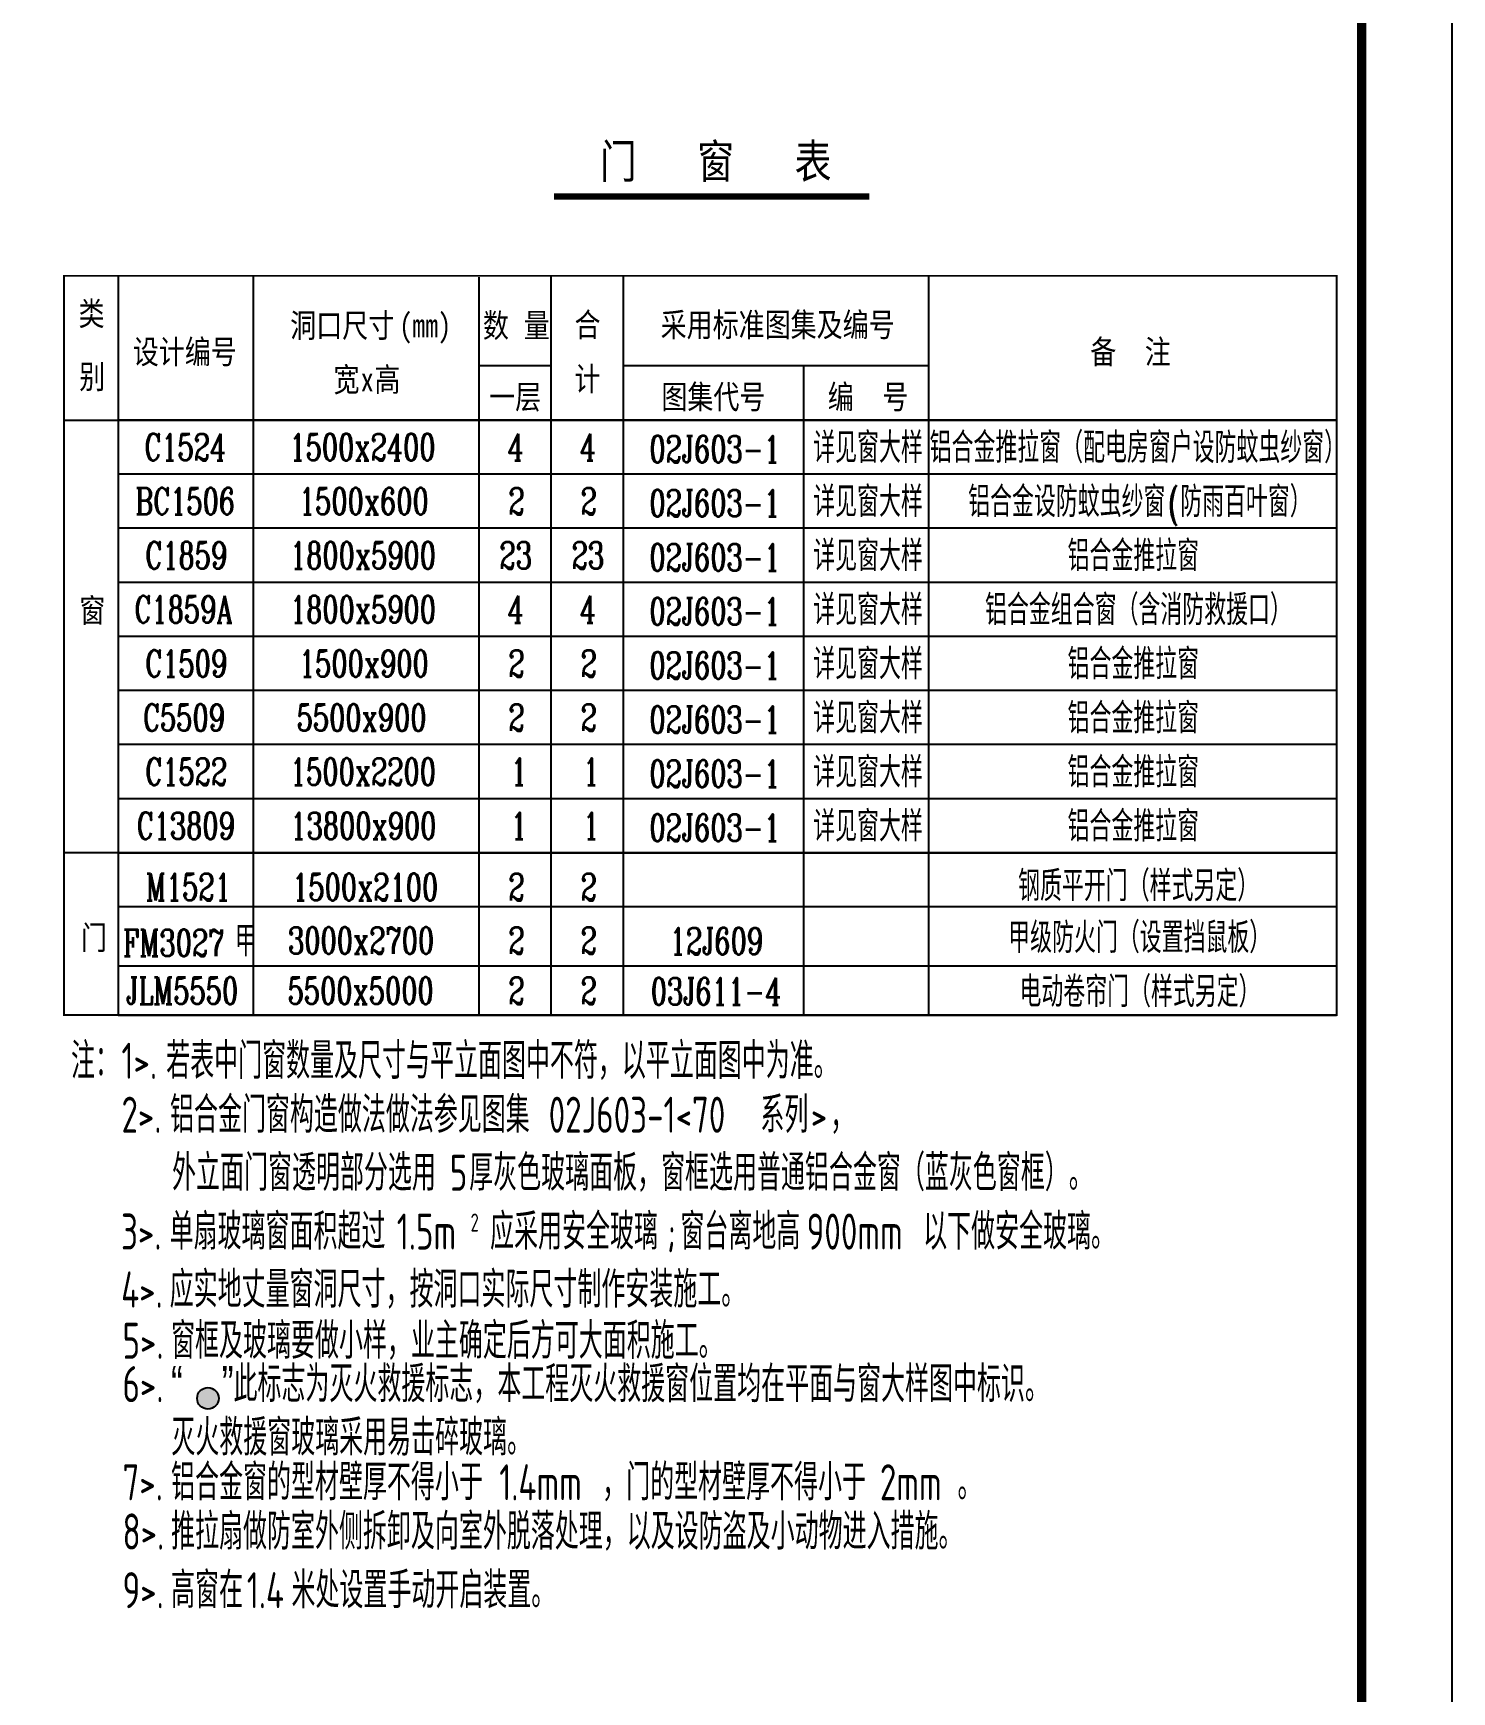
# Model space of a CAD drawing. Header units: millimetres. Extents: x 4279522 to 4437387, y 18981343 to 19528009.
# Drawn here: x 4410510 to 4434112, y 19011713 to 19039309 of the extents above; entities that cross this region are included whole.
import ezdxf

# ---------------------------------------------------------------- set-up
doc = ezdxf.new("R2010")
doc.units = ezdxf.units.MM
doc.header["$LTSCALE"] = 1000
doc.header["$MEASUREMENT"] = 0
for name, color, linetype in [('PUB_DIM', 161, 'Continuous'), ('PUB_TEXT', 7, 'Continuous'), ('TK', 4, 'Continuous')]:
    doc.layers.add(name, color=color, linetype=linetype)
doc.styles.add('_TCH_LABEL', font='COMPLEX', dxfattribs={"bigfont": 'GBCBIG'})
doc.styles.add('YAYA', font='', dxfattribs={"width": 0.8, "height": 1})
doc.styles.add('设计说明', font='tssdeng.shx', dxfattribs={"width": 0.7, "bigfont": 'tssdchn.shx'})
doc.styles.add('黑体', font='simhei.ttf', dxfattribs={"width": 0.8})
doc.styles.get('YAYA').set_extended_font_data('SimSun')

# ---------------------------------------------------------------- blocks, each defined once
blk = doc.blocks.new('GeYuanFrame_37412804', base_point=(18.76, 4.34))
at = {"layer": 'TK'}
blk.add_line((43.76, 414.34), (676.76, 414.34), dxfattribs=at)
blk.add_lwpolyline([(18.76, 424.34), (686.76, 424.34), (686.76, 4.34), (18.76, 4.34), (18.76, 424.34)], dxfattribs=at)
at = {"layer": 'TK', "const_width": 1}
blk.add_lwpolyline([(676.76, 414.34), (43.76, 414.34), (43.76, 14.34), (676.76, 14.34)], close=True, dxfattribs=at)

msp = doc.modelspace()

# ---------------------------------------------------------------- hatches: boundary and pattern name
h = msp.add_hatch(color=1)
edge = h.paths.add_edge_path()
edge.add_arc((4413418.1, 19016595.8), 180, 0, 360)

# ---------------------------------------------------------------- linework, layer by layer
for p, q in [((4414173.8, 19022973.6), (4414173.8, 19035272.4)), ((4419123.8, 19033772.4), (4417923.8, 19033772.4)), ((4425407.8, 19033772.4), (4420323.8, 19033772.4)), ((4432195.4, 19032872.4), (4411923.8, 19032872.4)), ((4432195.4, 19031972.4), (4411923.8, 19031972.4)), ((4432195.4, 19031072.4), (4411923.8, 19031072.4)), ((4432195.4, 19030172.4), (4411923.8, 19030172.4)), ((4432195.4, 19029272.4), (4411923.8, 19029272.4)), ((4432195.4, 19028372.4), (4411923.8, 19028372.4)), ((4432195.4, 19027472.4), (4411923.8, 19027472.4)), ((4432195.4, 19026572.4), (4411923.8, 19026572.4)), ((4432195.4, 19025672.4), (4411023.8, 19025672.4)), ((4432195.4, 19024772.4), (4411923.8, 19024772.4)), ((4432195.4, 19023784.6), (4411923.8, 19023784.6))]:
    msp.add_line(p, q)
at = {"color": 0}
msp.add_circle((4413418.1, 19016595.8), 180, dxfattribs=at)
at = {"layer": 'PUB_DIM', "const_width": 105}
msp.add_lwpolyline([(4419173.7, 19036590.5), (4424423.7, 19036590.5)], dxfattribs=at)
at = {"layer": 'PUB_TEXT'}
for p, q in [((4411923.8, 19035272.4), (4411923.8, 19022973.6)), ((4417923.8, 19035250), (4417923.8, 19022973.6)), ((4419123.8, 19035264.8), (4419123.8, 19022973.6)), ((4420323.8, 19035272.4), (4420323.8, 19022973.6)), ((4425407.8, 19035272.4), (4425407.8, 19022973.6)), ((4423323.8, 19033772.4), (4423323.8, 19022973.6)), ((4411023.8, 19032872.4), (4432195.4, 19032872.4)), ((4411923.8, 19025672.4), (4432195.4, 19025672.4)), ((4411923.8, 19022973.6), (4432195.4, 19022973.6))]:
    msp.add_line(p, q, dxfattribs=at)
at = {"layer": 'PUB_TEXT', "const_width": 30}
msp.add_lwpolyline([(4432195.4, 19022973.6), (4432195.4, 19035272.4), (4411023.8, 19035272.4), (4411023.8, 19022973.6)], close=True, dxfattribs=at)

# ---------------------------------------------------------------- block references
at = {"xscale": 150, "yscale": 150, "zscale": 150, "rotation": 270}
msp.add_blockref('GeYuanFrame_37412804', (4371112, 19099320.3), dxfattribs=at)

# ---------------------------------------------------------------- texts
at = {"layer": 'PUB_TEXT', "color": 4, "style": '黑体', "width": 0.8}
for s, p in [('门', (4419937, 19036896.6)), ('窗', (4421557.3, 19036896.6)), ('表', (4423177.5, 19036896.6))]:
    msp.add_text(s, height=563.3, dxfattribs=at).set_placement(p)
at = {"layer": 'PUB_TEXT'}
for s, height, style, width, p in [('类', 396.5, 'YAYA', 0.8, (4411265.5, 19034446.2)), ('洞口尺寸', 396.52, 'YAYA', 0.8, (4414786.1, 19034248.7)), ('(mm)', 396.52, 'YAYA', 0.8, (4416600.8, 19034248.7)), ('数', 396.5, 'YAYA', 0.8, (4417992, 19034248.7)), ('量', 396.5, 'YAYA', 0.8, (4418672.5, 19034248.7)), ('合', 396.5, 'YAYA', 0.8, (4419516.4, 19034259.9)), ('采用标准图集及编号', 396.52, 'YAYA', 0.8, (4420949.1, 19034259.9)), ('设计编号', 396.52, 'YAYA', 0.8, (4412168, 19033809.9)), ('备', 396.5, 'YAYA', 0.8, (4428097, 19033809.9)), ('注', 396.5, 'YAYA', 0.8, (4429004.3, 19033809.9)), ('别', 396.5, 'YAYA', 0.8, (4411277.1, 19033396.2)), ('宽', 396.5, 'YAYA', 0.8, (4415506.5, 19033348.7)), ('高', 396.5, 'YAYA', 0.8, (4416187, 19033348.7)), ('计', 396.5, 'YAYA', 0.8, (4419515.5, 19033359.9)), ('x', 396.5, 'YAYA', 0.8, (4415960.2, 19033348.7)), ('一层', 396.52, 'YAYA', 0.8, (4418095.8, 19033059.9)), ('图集代号', 396.52, 'YAYA', 0.8, (4420961.6, 19033059.9)), ('编', 396.5, 'YAYA', 0.8, (4423729.9, 19033059.9)), ('号', 396.5, 'YAYA', 0.8, (4424637.3, 19033059.9)), ('C1524', 446.25, '_TCH_LABEL', 0.705882, (4412358.8, 19032199.3)), ('1500x2400', 446.25, '_TCH_LABEL', 0.705882, (4414773.8, 19032199.3)), ('4', 446.2, '_TCH_LABEL', 0.705882, (4418403.8, 19032199.3)), ('4', 446.2, '_TCH_LABEL', 0.705882, (4419603.8, 19032199.3)), ('02J603-1', 446.25, '_TCH_LABEL', 0.705882, (4420762.7, 19032166.4)), ('(', 446.2, '_TCH_LABEL', 0.705882, (4429383.2, 19031259.9)), ('BC1506', 446.25, '_TCH_LABEL', 0.705882, (4412208.8, 19031299.3)), ('1500x600', 446.25, '_TCH_LABEL', 0.705882, (4414931.3, 19031299.3)), ('2', 446.2, '_TCH_LABEL', 0.705882, (4418418.8, 19031299.3)), ('2', 446.2, '_TCH_LABEL', 0.705882, (4419618.8, 19031299.3)), ('02J603-1', 446.25, '_TCH_LABEL', 0.705882, (4420762.7, 19031266.4)), ('C1859', 446.25, '_TCH_LABEL', 0.705882, (4412373.8, 19030399.3)), ('1800x5900', 446.25, '_TCH_LABEL', 0.705882, (4414781.3, 19030399.3)), ('23', 446.25, '_TCH_LABEL', 0.705882, (4418268.8, 19030399.3)), ('23', 446.25, '_TCH_LABEL', 0.705882, (4419468.8, 19030399.3)), ('02J603-1', 446.25, '_TCH_LABEL', 0.705882, (4420762.7, 19030366.4)), ('窗', 396.5, 'YAYA', 0.8, (4411278.8, 19029506.8)), ('C1859A', 446.25, '_TCH_LABEL', 0.705882, (4412193.8, 19029499.3)), ('1800x5900', 446.25, '_TCH_LABEL', 0.705882, (4414781.3, 19029499.3)), ('4', 446.2, '_TCH_LABEL', 0.705882, (4418403.8, 19029499.3)), ('4', 446.2, '_TCH_LABEL', 0.705882, (4419603.8, 19029499.3)), ('02J603-1', 446.25, '_TCH_LABEL', 0.705882, (4420762.7, 19029466.4)), ('C1509', 446.25, '_TCH_LABEL', 0.705882, (4412373.8, 19028599.3)), ('1500x900', 446.25, '_TCH_LABEL', 0.705882, (4414931.3, 19028599.3)), ('2', 446.2, '_TCH_LABEL', 0.705882, (4418418.8, 19028599.9)), ('2', 446.2, '_TCH_LABEL', 0.705882, (4419618.8, 19028599.9)), ('02J603-1', 446.25, '_TCH_LABEL', 0.705882, (4420762.7, 19028566.4)), ('C5509', 446.25, '_TCH_LABEL', 0.705882, (4412336.3, 19027699.3)), ('5500x900', 446.25, '_TCH_LABEL', 0.705882, (4414893.8, 19027699.3)), ('2', 446.2, '_TCH_LABEL', 0.705882, (4418418.8, 19027699.9)), ('2', 446.2, '_TCH_LABEL', 0.705882, (4419618.8, 19027699.9)), ('02J603-1', 446.25, '_TCH_LABEL', 0.705882, (4420762.7, 19027666.4)), ('C1522', 446.25, '_TCH_LABEL', 0.705882, (4412373.8, 19026799.3)), ('1500x2200', 446.25, '_TCH_LABEL', 0.705882, (4414781.3, 19026799.3)), ('1', 446.2, '_TCH_LABEL', 0.705882, (4418456.3, 19026799.3)), ('1', 446.2, '_TCH_LABEL', 0.705882, (4419656.3, 19026799.3)), ('02J603-1', 446.25, '_TCH_LABEL', 0.705882, (4420762.7, 19026766.4)), ('C13809', 446.25, '_TCH_LABEL', 0.705882, (4412231.3, 19025899.3)), ('13800x900', 446.25, '_TCH_LABEL', 0.705882, (4414788.8, 19025899.3)), ('1', 446.2, '_TCH_LABEL', 0.705882, (4418456.3, 19025899.3)), ('1', 446.2, '_TCH_LABEL', 0.705882, (4419656.3, 19025899.3)), ('02J603-1', 446.25, '_TCH_LABEL', 0.705882, (4420762.7, 19025866.4)), ('M1521', 446.25, '_TCH_LABEL', 0.705882, (4412381.3, 19024879.5)), ('1500x2100', 446.25, '_TCH_LABEL', 0.705882, (4414818.8, 19024879.5)), ('2', 446.2, '_TCH_LABEL', 0.705882, (4418418.8, 19024879.5)), ('2', 446.2, '_TCH_LABEL', 0.705882, (4419618.8, 19024879.5)), ('门', 396.5, 'YAYA', 0.8, (4411307.2, 19024062.8)), ('FM3027', 446.25, '_TCH_LABEL', 0.705882, (4412004.3, 19023950.8)), ('3000x2700', 446.25, '_TCH_LABEL', 0.705882, (4414751.3, 19023990.1)), ('2', 446.2, '_TCH_LABEL', 0.705882, (4418418.8, 19023990.1)), ('2', 446.2, '_TCH_LABEL', 0.705882, (4419618.8, 19023990.1)), ('12J609', 446.25, '_TCH_LABEL', 0.705882, (4421100.2, 19023980.1)), ('JLM5550', 446.25, '_TCH_LABEL', 0.705882, (4412058.8, 19023154.5)), ('5500x5000', 446.25, '_TCH_LABEL', 0.705882, (4414743.8, 19023154.5)), ('2', 446.2, '_TCH_LABEL', 0.705882, (4418418.8, 19023154.5)), ('2', 446.2, '_TCH_LABEL', 0.705882, (4419618.8, 19023154.5)), ('03J611-4', 446.25, '_TCH_LABEL', 0.705882, (4420785.2, 19023144.4)), ('注：', 600, '设计说明', 0.7, (4411140.1, 19021911)), ('1>.', 600, '设计说明', 0.7, (4411980.1, 19021911)), ('若表中门窗数量及尺寸与平立面图中不符，以平立面图中为准。', 600, '设计说明', 0.7, (4412723.2, 19021911)), ('2>.', 600, '设计说明', 0.7, (4411979.3, 19021014.1)), ('铝合金门窗构造做法做法参见图集', 600, '设计说明', 0.7, (4412787, 19021014.1)), ('02J603-1<70', 600, '设计说明', 0.7, (4419087, 19021014.1)), ('系列', 600, '设计说明', 0.7, (4422608.6, 19021014.1)), ('>', 600, '设计说明', 0.7, (4423448.6, 19021014.1)), ('，', 600, '设计说明', 0.7, (4423771.6, 19021014.1)), ('外立面门窗透明部分选用', 600, '设计说明', 0.7, (4412821.3, 19020049.2)), ('5', 600, '设计说明', 0.7, (4417441.3, 19020049.2)), ('厚灰色玻璃面板，窗框选用普通铝合金窗（蓝灰色窗框）。', 600, '设计说明', 0.7, (4417764.4, 19020049.2)), ('3>.', 600, '设计说明', 0.7, (4411971.9, 19019070.5)), ('单扇玻璃窗面积超过', 600, '设计说明', 0.7, (4412779.6, 19019070.5)), ('1.5m', 600, '设计说明', 0.7, (4416559.6, 19019070.5)), ('2', 300, '设计说明', 0.7, (4417787.3, 19019370.5)), ('应采用安全玻璃', 600, '设计说明', 0.7, (4418112, 19019070.5)), ('窗台离地高', 600, '设计说明', 0.7, (4421278.1, 19019070.5)), ('900mm', 600, '设计说明', 0.7, (4423378.1, 19019070.5)), ('以下做安全玻璃。', 600, '设计说明', 0.7, (4425316.6, 19019070.5)), (';', 600, '设计说明', 0.7, (4421052, 19019070.5)), ('4>.', 600, '设计说明', 0.7, (4411973.6, 19018105.6)), ('应实地丈量窗洞尺寸，按洞口实际尺寸制作安装施工。', 600, '设计说明', 0.7, (4412781.3, 19018105.6)), ('5>.', 600, '设计说明', 0.7, (4411996.7, 19017253.6)), ('窗框及玻璃要做小样，业主确定后方可大面积施工。', 600, '设计说明', 0.7, (4412804.4, 19017253.6)), ('”此标志为灭火救援标志，本工程灭火救援窗位置均在平面与窗大样图中标识。', 600, '设计说明', 0.7, (4413647.7, 19016532.1)), ('6>.', 600, '设计说明', 0.7, (4411996.7, 19016532.1)), ('“', 600, '设计说明', 0.7, (4412804.4, 19016532.1)), ('灭火救援窗玻璃采用易击碎玻璃。', 600, '设计说明', 0.7, (4412808.6, 19015644.9)), ('7>.', 600, '设计说明', 0.7, (4411996.7, 19014899.2)), ('铝合金窗的型材壁厚不得小于', 600, '设计说明', 0.7, (4412804.4, 19014899.2)), ('1.4mm', 600, '设计说明', 0.7, (4418264.4, 19014899.2)), ('，门的型材壁厚不得小于', 600, '设计说明', 0.7, (4419976.7, 19014899.2)), ('2mm', 600, '设计说明', 0.7, (4424596.7, 19014899.2)), ('。', 600, '设计说明', 0.7, (4425889, 19014899.2)), ('8>.', 600, '设计说明', 0.7, (4411996.7, 19014079.1)), ('推拉扇做防室外侧拆卸及向室外脱落处理，以及设防盗及小动物进入措施。', 600, '设计说明', 0.7, (4412804.4, 19014079.1)), ('9>.', 600, '设计说明', 0.7, (4411996.7, 19013104)), ('高窗在', 600, '设计说明', 0.7, (4412804.4, 19013104)), ('1.4', 600, '设计说明', 0.7, (4414064.4, 19013104)), ('米处设置手动开启装置。', 600, '设计说明', 0.7, (4414807.4, 19013104))]:
    msp.add_text(s, height=height, dxfattribs=dict(at, style=style, width=width)).set_placement(p)
at = {"layer": 'PUB_TEXT', "style": '_TCH_LABEL'}
for s, height, p in [('详见窗大样', 506.38, (4423488.5, 19032159.9)), ('铝合金推拉窗（配电房窗户设防蚊虫纱窗）', 506.383, (4425425.1, 19032159.9)), ('详见窗大样', 506.38, (4423488.5, 19031259.9)), ('铝合金设防蚊虫纱窗', 506.38, (4426065.7, 19031259.9)), ('防雨百叶窗）', 506.38, (4429593.2, 19031259.9)), ('详见窗大样', 506.38, (4423488.5, 19030359.9)), ('铝合金推拉窗', 506.38, (4427719.7, 19030359.9)), ('详见窗大样', 506.38, (4423488.5, 19029459.9)), ('铝合金组合窗（含消防救援口）', 506.383, (4426346.6, 19029459.9)), ('详见窗大样', 506.38, (4423488.5, 19028559.9)), ('铝合金推拉窗', 506.38, (4427719.7, 19028559.9)), ('详见窗大样', 506.38, (4423488.5, 19027659.9)), ('铝合金推拉窗', 506.38, (4427719.7, 19027659.9)), ('详见窗大样', 506.38, (4423488.5, 19026759.9)), ('铝合金推拉窗', 506.38, (4427719.7, 19026759.9)), ('详见窗大样', 506.38, (4423488.5, 19025859.9)), ('铝合金推拉窗', 506.38, (4427719.7, 19025859.9)), ('钢质平开门（样式另定）', 506.383, (4426896.7, 19024867.5)), ('甲', 506.4, (4413864.3, 19023950.8)), ('甲级防火门（设置挡鼠板）', 506.383, (4426732, 19024006.9)), ('电动卷帘门（样式另定）', 506.383, (4426919.1, 19023106.7))]:
    msp.add_text(s, height=height, dxfattribs=at).set_placement(p)

doc.saveas('drawing.dxf')
